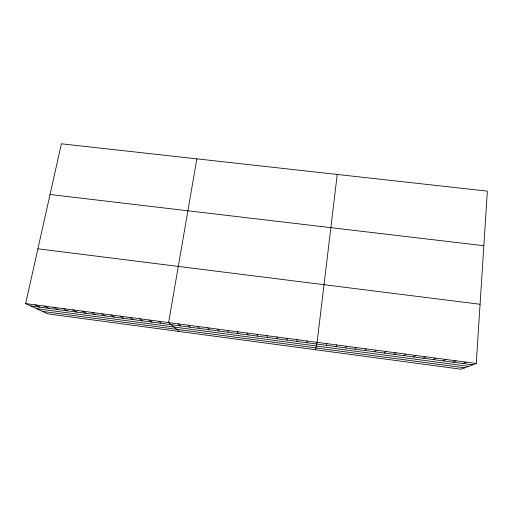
<?xml version="1.0" encoding="UTF-8"?>
<svg xmlns="http://www.w3.org/2000/svg" width="513" height="513" viewBox="0 0 513 513"><rect width="100%" height="100%" fill="white"/><g stroke="black" fill="none" stroke-linecap="round" stroke-linejoin="round"><path stroke-width="0.77" d="M476.263 363.493L487.35 191.131L61.4 143.794L25.65 303.593L47.869 313.892L460.963 369.206L476.263 363.493L25.65 303.593M306.864 342.729L307.031 340.998M337.24 174.452L317.111 342.338L315.527 349.731M196.845 158.85L168.61 322.6L179.364 331.494M326.313 345.32L326.871 343.633M335.906 346.596L336.656 344.935M345.525 347.878L346.467 346.237M355.163 349.161L356.298 347.545M364.826 350.443L366.16 348.859M374.516 351.738L376.042 350.167M384.231 353.027L385.949 351.488M393.965 354.323L395.882 352.809M403.725 355.624L405.841 354.13M413.51 356.926L415.825 355.458M423.315 358.234L425.835 356.791M433.152 359.542L435.87 358.125M443.008 360.857L445.925 359.459M452.889 362.172L456.012 360.799M462.797 363.493L466.125 362.146M50.056 194.51L483.836 245.714M37.911 248.805L480.072 304.267M30.767 305.966L472.723 364.814M36.667 308.698L468.658 366.333M42.476 311.391L464.663 367.821M35.012 304.837L39.963 307.191M44.4 306.088L49.177 308.416M53.814 307.338L58.418 309.647M63.246 308.589L67.678 310.878M72.705 309.852L76.963 312.116M82.189 311.109L86.274 313.353M91.692 312.372L95.604 314.597M101.221 313.642L104.96 315.841M110.776 314.911L114.335 317.092M120.356 316.181L123.736 318.342M129.956 317.457L133.162 319.599M139.581 318.74L142.608 320.856M149.232 320.022L152.079 322.119M158.908 321.305L161.569 323.382M178.332 323.889L180.627 325.922M188.079 325.184L190.195 327.191M197.858 326.486L199.781 328.467M207.656 327.788L209.394 329.75M217.48 329.096L219.032 331.032M227.323 330.404L228.695 332.321M237.198 331.712L238.378 333.61M247.099 333.033L248.087 334.899M257.026 334.348L257.821 336.195M266.972 335.675L267.581 337.496M276.949 336.996L277.366 338.798M286.953 338.33L287.171 340.106M296.976 339.664L297.008 341.414"/></g></svg>
